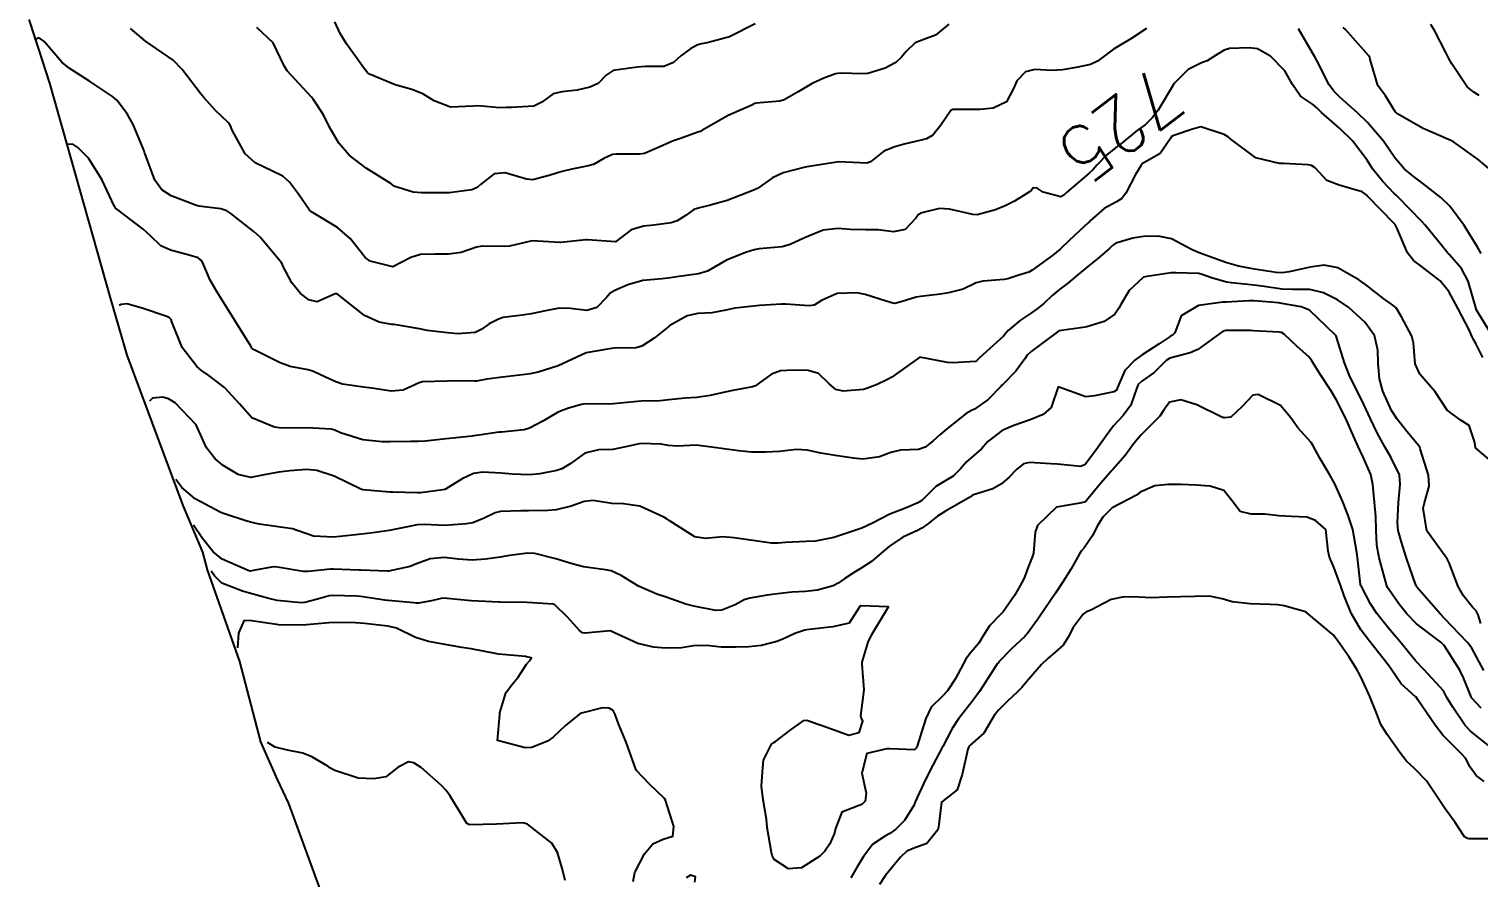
# Model space of a CAD drawing. Header units: metres. Extents: x 318500 to 325275, y 7408834 to 7428799.
# Drawn here: x 320000.6 to 320105, y 7412488.9 to 7412549.9 of the extents above; entities that cross this region are included whole.
import ezdxf
from ezdxf.enums import TextEntityAlignment as Align

# ---------------------------------------------------------------- set-up
doc = ezdxf.new("R2010")
doc.units = ezdxf.units.M
doc.header["$MEASUREMENT"] = 0
for name, color, linetype in [('Area', 45, 'Continuous'), ('Cotas', 45, 'Continuous'), ('Curvas de Nivel 1m', 11, 'Continuous'), ('Curvas de Nivel 5m', 15, 'Continuous')]:
    doc.layers.add(name, color=color, linetype=linetype)
doc.styles.add('Style-STANDARD', font='STANDARD.shx')

msp = doc.modelspace()

# ---------------------------------------------------------------- linework, layer by layer
at = {"layer": 'Area'}
msp.add_lwpolyline([(320024.82, 7412479.14), (320019.33, 7412494.16), (320018.53, 7412495.89), (320017.31, 7412498.61), (320015.82, 7412504.39), (320013.49, 7412510.98), (320013.15, 7412512.27), (320011.73, 7412515.61), (320007.71, 7412526.45), (320006.5, 7412530.57), (320002.13, 7412546.02), (320001.07, 7412549.3), (320000.64, 7412550.6)], dxfattribs=at)
at = {"layer": 'Curvas de Nivel 1m', "flags": 128}
for points, elevation in [([(320066.84, 7412550.27), (320065.86, 7412549.47), (320065.04, 7412549.16), (320064.4, 7412548.94), (320063.77, 7412548.31), (320063.43, 7412547.9), (320063.02, 7412547.52), (320062.24, 7412547.1), (320061.01, 7412546.72), (320060.67, 7412546.69), (320059.01, 7412546.75), (320058.68, 7412546.7), (320057.84, 7412546.39), (320056.99, 7412545.99), (320056, 7412545.4), (320054.98, 7412544.82), (320054.68, 7412544.73), (320052.97, 7412544.58), (320052.88, 7412544.55), (320052.66, 7412544.45), (320050.96, 7412543.69), (320049.06, 7412542.62), (320048.95, 7412542.55), (320048.92, 7412542.54), (320048.85, 7412542.51), (320047.46, 7412542.01), (320046.94, 7412541.84), (320046.04, 7412541.44), (320044.93, 7412540.96), (320044.58, 7412540.91), (320042.92, 7412540.92), (320042.63, 7412540.89), (320042, 7412540.6), (320041.32, 7412540.2), (320040.91, 7412540.07), (320039.71, 7412539.83), (320038.91, 7412539.64), (320038.14, 7412539.41), (320036.9, 7412539.07), (320036.45, 7412539.12), (320034.9, 7412539.57), (320034.12, 7412539.49), (320033.14, 7412538.72), (320032.89, 7412538.52), (320032.51, 7412538.35), (320030.88, 7412538.13), (320029.53, 7412538.12), (320028.88, 7412538.13), (320028.28, 7412538.17), (320026.89, 7412538.61), (320026.79, 7412538.7), (320026.68, 7412538.8), (320024.91, 7412539.91), (320023.68, 7412540.84), (320022.93, 7412541.7), (320022.27, 7412542.86), (320021.83, 7412543.74), (320021.09, 7412544.88), (320020.97, 7412545.01), (320019.22, 7412546.91), (320019.01, 7412547.27), (320018.22, 7412548.92), (320017.04, 7412550.04)], 727), ([(320052.89, 7412550.29), (320051.04, 7412549.35), (320049.45, 7412548.92), (320049.03, 7412548.85), (320048.77, 7412548.78), (320048.26, 7412548.52), (320047.55, 7412548), (320047.01, 7412547.51), (320046.33, 7412547.22), (320045.01, 7412547.22), (320044.4, 7412547.18), (320043.01, 7412546.99), (320042.67, 7412546.93), (320042.17, 7412546.6), (320041.59, 7412546.01), (320040.99, 7412545.74), (320040.08, 7412545.53), (320038.98, 7412545.39), (320038.37, 7412545.25), (320037.54, 7412544.66), (320036.97, 7412544.37), (320035.37, 7412544.28), (320034.97, 7412544.27), (320034.51, 7412544.24), (320032.97, 7412544.39), (320032.6, 7412544.36), (320030.97, 7412544.29), (320029.8, 7412544.76), (320028.98, 7412545.25), (320028.19, 7412545.58), (320026.99, 7412545.91), (320025.15, 7412546.68), (320025, 7412546.77), (320024.95, 7412546.83), (320024.76, 7412547.08), (320023.49, 7412548.85), (320023.04, 7412549.59), (320022.64, 7412550.45)], 728), ([(320104.99, 7412545.14), (320104.6, 7412545.37), (320104.13, 7412545.77), (320103.02, 7412547.41), (320102.81, 7412547.79), (320102.57, 7412548.27), (320101.79, 7412549.81), (320101.51, 7412550.26)], 728), ([(320081.06, 7412549.95), (320079.92, 7412549.22), (320079.04, 7412548.7), (320078.67, 7412548.48), (320078.19, 7412548.12), (320077.54, 7412547.61), (320077.02, 7412547.37), (320076, 7412547.16), (320075.01, 7412546.99), (320074.24, 7412546.94), (320073.01, 7412547), (320072.36, 7412546.85), (320071.73, 7412546.2), (320071.51, 7412545.69), (320070.98, 7412544.67), (320070.02, 7412544.22), (320069.09, 7412544.13), (320068.98, 7412544.12), (320067.13, 7412544.12), (320066.98, 7412544.05), (320066.25, 7412542.99), (320065.67, 7412542.28), (320065.22, 7412542.01), (320064.94, 7412541.94), (320063.62, 7412541.63), (320062.94, 7412541.43), (320062.15, 7412541.12), (320061.2, 7412540.35), (320060.92, 7412540.26), (320058.92, 7412540.37), (320056.92, 7412540.06), (320056.49, 7412539.98), (320054.91, 7412539.58), (320054.13, 7412539.2), (320053.07, 7412538.45), (320052.95, 7412538.39), (320052.89, 7412538.36), (320052.73, 7412538.3), (320050.88, 7412537.58), (320049.59, 7412537.21), (320048.88, 7412537.06), (320048.47, 7412536.92), (320047.94, 7412536.52), (320047.28, 7412536.11), (320046.86, 7412535.96), (320045.61, 7412535.8), (320044.86, 7412535.74), (320043.96, 7412535.47), (320042.84, 7412534.59), (320040.84, 7412534.75), (320040.7, 7412534.75), (320039.59, 7412534.63), (320038.92, 7412534.56), (320038.84, 7412534.56), (320036.84, 7412534.67), (320035.22, 7412534.3), (320034.83, 7412534.26), (320033.26, 7412534.29), (320032.83, 7412534.21), (320031.73, 7412533.83), (320030.82, 7412533.71), (320029.86, 7412533.72), (320028.82, 7412533.7), (320028.12, 7412533.48), (320026.81, 7412532.8), (320025.19, 7412533.2), (320024.82, 7412533.47), (320023.74, 7412534.84), (320022.85, 7412535.64), (320020.97, 7412536.77), (320020.87, 7412536.83), (320020.83, 7412536.88), (320020.02, 7412538.03), (320019.38, 7412538.9), (320018.9, 7412539.33), (320018.11, 7412539.71), (320016.91, 7412540.28), (320016.2, 7412540.94), (320015.27, 7412542.63), (320015.14, 7412542.96), (320015.07, 7412543.08), (320014.95, 7412543.22), (320014.05, 7412544.06), (320013.21, 7412544.99), (320012.97, 7412545.28), (320011.65, 7412547), (320011.01, 7412547.67), (320009.03, 7412549.04), (320007.95, 7412549.97)], 726), ([(320105.15, 7412533.76), (320104.85, 7412534.26), (320103.92, 7412535.77), (320102.89, 7412537.16), (320102.23, 7412537.8), (320100.91, 7412538.82), (320100.34, 7412539.25), (320099.63, 7412539.83), (320098.93, 7412540.65), (320098.12, 7412541.85), (320096.97, 7412543.19), (320096.23, 7412543.88), (320094.99, 7412544.99), (320094.54, 7412545.45), (320094.21, 7412545.9), (320093.34, 7412547.6), (320093.17, 7412547.92), (320093.03, 7412548.15), (320091.99, 7412549.94)], 726), ([(320105.83, 7412539.75), (320104.93, 7412540.53), (320103.15, 7412541.79), (320102.95, 7412541.89), (320102.79, 7412541.96), (320100.96, 7412542.76), (320099.07, 7412543.84), (320099.02, 7412543.88), (320098.98, 7412543.94), (320098.26, 7412545.12), (320097.7, 7412545.86), (320097.16, 7412547.74), (320097.12, 7412547.87), (320097.03, 7412548.02), (320095.38, 7412549.9), (320095.2, 7412550.04)], 727), ([(320105.26, 7412526.27), (320104.76, 7412527.29), (320104.58, 7412527.58), (320104.49, 7412527.76), (320104.27, 7412528.26), (320103.49, 7412529.78), (320102.81, 7412531.02), (320102.18, 7412531.8), (320100.83, 7412532.84), (320100.26, 7412533.25), (320099.85, 7412533.82), (320099.08, 7412535.62), (320098.94, 7412535.84), (320098.87, 7412535.92), (320096.98, 7412537.87), (320096.94, 7412537.91), (320096.9, 7412537.95), (320096.58, 7412538.2), (320094.91, 7412538.69), (320094.03, 7412539.02), (320093.19, 7412539.92), (320092.92, 7412540.09), (320092.7, 7412540.15), (320090.92, 7412540.24), (320090.63, 7412540.25), (320088.93, 7412540.65), (320087.12, 7412542), (320086.95, 7412542.13), (320086.64, 7412542.32), (320084.96, 7412542.88), (320084.3, 7412542.7), (320082.95, 7412542.23), (320082.84, 7412542.16), (320082.78, 7412542.05), (320082.03, 7412540.97), (320080.92, 7412540.32), (320080.77, 7412540.23), (320080.65, 7412540.08), (320080.26, 7412539.44), (320079.56, 7412538.1), (320079.29, 7412537.71), (320078.89, 7412537.49), (320078, 7412537), (320077.03, 7412536.13), (320076.95, 7412536.05), (320076.87, 7412535.97), (320075.91, 7412535.08), (320074.93, 7412534.16), (320074.84, 7412534.08), (320074.32, 7412533.65), (320072.82, 7412532.55), (320072.59, 7412532.42), (320071.87, 7412532.2), (320071.07, 7412531.95), (320070.82, 7412531.88), (320069.27, 7412531.78), (320068.81, 7412531.65), (320067.86, 7412531.2), (320066.8, 7412530.92), (320066.24, 7412530.84), (320064.8, 7412530.67), (320064.48, 7412530.61), (320063.48, 7412530.31), (320062.94, 7412530.17), (320062.79, 7412530.19), (320062.33, 7412530.33), (320060.8, 7412530.82), (320060.21, 7412530.94), (320058.8, 7412530.88), (320057.66, 7412530.39), (320057.13, 7412530.05), (320056.78, 7412529.99), (320055.11, 7412530.11), (320054.79, 7412530.11), (320053.21, 7412530.02), (320052.78, 7412529.98), (320051.43, 7412529.82), (320050.78, 7412529.68), (320049.78, 7412529.49), (320048.77, 7412529.45), (320048.01, 7412529.28), (320046.76, 7412528.57), (320046.73, 7412528.56), (320046.7, 7412528.53), (320045.63, 7412527.67), (320044.74, 7412527.09), (320044.32, 7412526.98), (320042.74, 7412526.95), (320042.41, 7412526.91), (320040.73, 7412526.61), (320038.72, 7412525.67), (320037.28, 7412525.23), (320036.71, 7412525.1), (320036.35, 7412525.04), (320034.71, 7412524.87), (320033.59, 7412524.71), (320032.85, 7412524.57), (320032.71, 7412524.57), (320030.87, 7412524.59), (320030.71, 7412524.58), (320028.95, 7412524.52), (320028.71, 7412524.45), (320027.56, 7412523.93), (320026.7, 7412523.84), (320025.47, 7412524.05), (320024.7, 7412524.15), (320023.19, 7412524.36), (320022.71, 7412524.53), (320021.98, 7412524.86), (320021.11, 7412525.27), (320020.72, 7412525.39), (320019.44, 7412525.62), (320018.72, 7412525.88), (320016.84, 7412526.82), (320016.73, 7412526.88), (320016.7, 7412526.9), (320016.69, 7412526.93), (320016.59, 7412527.08), (320015.45, 7412528.95), (320014.78, 7412530.03), (320014.17, 7412530.97), (320013.68, 7412531.85), (320013.2, 7412532.98), (320013.07, 7412533.24), (320012.82, 7412533.46), (320012.17, 7412533.65), (320010.82, 7412533.99), (320010.13, 7412534.32), (320009.37, 7412535.03), (320008.85, 7412535.51), (320007.04, 7412536.9), (320006.87, 7412537.03), (320006.84, 7412537.07), (320006.8, 7412537.14), (320005.88, 7412539.08), (320004.91, 7412540.63), (320004.16, 7412541.39), (320003.79, 7412541.64), (320003.43, 7412541.61)], 724), ([(320106.64, 7412518.13), (320104.74, 7412519.76), (320104.72, 7412519.82), (320104.66, 7412520.23), (320104.28, 7412521.37), (320103.64, 7412521.78), (320102.69, 7412522.49), (320101.83, 7412523.8), (320100.73, 7412525.07), (320100.39, 7412525.82), (320100.26, 7412527.33), (320100.14, 7412527.82), (320099.41, 7412529.2), (320099.02, 7412529.84), (320098.79, 7412530.05), (320098.14, 7412530.51), (320096.81, 7412531.53), (320096.33, 7412531.87), (320094.83, 7412532.73), (320093.85, 7412532.93), (320092.83, 7412532.78), (320091.33, 7412532.45), (320090.82, 7412532.38), (320090.38, 7412532.4), (320088.83, 7412532.63), (320087.68, 7412532.84), (320086.83, 7412533.09), (320086.16, 7412533.34), (320084.84, 7412533.82), (320084.68, 7412533.87), (320084.35, 7412534.03), (320082.85, 7412534.81), (320081.9, 7412535.02), (320080.85, 7412534.98), (320080.07, 7412534.87), (320078.85, 7412534.5), (320078.62, 7412534.33), (320078.39, 7412534.11), (320077.56, 7412533.4), (320076.83, 7412532.83), (320075.99, 7412532.14), (320075.36, 7412531.61), (320074.81, 7412531.19), (320074.25, 7412530.72), (320073.68, 7412530.18), (320073.2, 7412529.77), (320072.78, 7412529.48), (320072, 7412528.97), (320071.11, 7412528.21), (320070.94, 7412528.02), (320070.76, 7412527.81), (320069.03, 7412526.24), (320068.88, 7412526.09), (320068.74, 7412525.99), (320067.11, 7412525.89), (320066.73, 7412525.92), (320064.74, 7412526.29), (320063.58, 7412525.46), (320062.72, 7412524.87), (320062.38, 7412524.66), (320061.68, 7412524.34), (320060.99, 7412524.06), (320060.7, 7412523.97), (320059.23, 7412523.84), (320058.7, 7412523.98), (320058.23, 7412524.38), (320057.45, 7412525.12), (320056.72, 7412525.34), (320055.66, 7412525.36), (320054.72, 7412525.31), (320054.08, 7412525.07), (320053.21, 7412524.44), (320052.91, 7412524.24), (320052.71, 7412524.17), (320051.28, 7412523.89), (320050.7, 7412523.79), (320049.66, 7412523.53), (320048.69, 7412523.39), (320047.86, 7412523.35), (320046.69, 7412523.23), (320046.07, 7412523.16), (320044.69, 7412523.12), (320044.16, 7412523.09), (320042.69, 7412522.93), (320042.36, 7412522.92), (320040.68, 7412522.93), (320040.4, 7412522.89), (320039.47, 7412522.63), (320038.89, 7412522.42), (320038.68, 7412522.32), (320037.62, 7412521.7), (320036.66, 7412521.19), (320036.27, 7412521.06), (320034.65, 7412520.91), (320034.45, 7412520.9), (320033.17, 7412520.71), (320032.65, 7412520.63), (320032.54, 7412520.62), (320030.65, 7412520.41), (320029.15, 7412520.26), (320028.64, 7412520.23), (320028.09, 7412520.22), (320026.64, 7412520.21), (320026.05, 7412520.21), (320024.65, 7412520.35), (320023.05, 7412520.85), (320022.65, 7412521.04), (320022.39, 7412521.12), (320020.65, 7412521.2), (320020.35, 7412521.19), (320018.65, 7412521.22), (320018.3, 7412521.26), (320016.67, 7412521.93), (320015.78, 7412522.94), (320014.7, 7412524.12), (320013.58, 7412524.98), (320013.06, 7412525.33), (320012.72, 7412525.63), (320011.66, 7412527), (320010.92, 7412528.84), (320010.86, 7412529.01), (320010.76, 7412529.14), (320010.56, 7412529.22), (320008.77, 7412529.83), (320007.68, 7412530.15), (320007.26, 7412530.1), (320007.13, 7412530.01)], 723), ([(320105.12, 7412507.12), (320104.92, 7412507.75), (320104.78, 7412508.03), (320104.51, 7412508.29), (320103.87, 7412509.12), (320103.49, 7412509.78), (320102.83, 7412511.5), (320102.7, 7412511.79), (320102.55, 7412511.98), (320101.24, 7412513.8), (320100.97, 7412515.43), (320101.05, 7412515.81), (320101.4, 7412517.02), (320101.36, 7412517.8), (320100.76, 7412519.7), (320100.72, 7412519.81), (320100.66, 7412519.91), (320099.8, 7412520.95), (320099.09, 7412521.83), (320098.69, 7412522.47), (320098.07, 7412523.85), (320097.82, 7412524.75), (320097.72, 7412525.86), (320097.7, 7412526.81), (320097.46, 7412527.86), (320096.77, 7412528.83), (320095.61, 7412529.88), (320094.8, 7412530.43), (320093.79, 7412530.92), (320092.81, 7412531.18), (320091.57, 7412531.17), (320090.81, 7412531.2), (320089.36, 7412531.42), (320088.81, 7412531.49), (320087.17, 7412531.64), (320086.82, 7412531.7), (320085.74, 7412532.02), (320085.06, 7412532.26), (320084.82, 7412532.31), (320083.16, 7412532.38), (320082.82, 7412532.38), (320080.93, 7412532.08), (320080.85, 7412532.05), (320080.82, 7412532.04), (320079.81, 7412531.09), (320079.2, 7412530.1), (320079.07, 7412529.82), (320078.78, 7412529.39), (320078.01, 7412528.87), (320076.77, 7412528.49), (320076.47, 7412528.43), (320074.76, 7412528.19), (320074.74, 7412528.18), (320074.72, 7412528.16), (320072.75, 7412526.7), (320072.48, 7412526.45), (320072.3, 7412526.19), (320071.65, 7412525.28), (320070.71, 7412524.34), (320070.65, 7412524.28), (320070.59, 7412524.21), (320069.67, 7412523.25), (320068.68, 7412522.55), (320068.47, 7412522.45), (320068.09, 7412522.25), (320066.67, 7412521.12), (320066.2, 7412520.74), (320065.71, 7412520.28), (320065.12, 7412519.82), (320064.65, 7412519.65), (320063.36, 7412519.6), (320062.65, 7412519.44), (320061.85, 7412519.13), (320060.64, 7412518.96), (320059.98, 7412519.02), (320058.64, 7412519.22), (320057.63, 7412519.38), (320056.64, 7412519.6), (320055.88, 7412519.65), (320054.64, 7412519.5), (320053.64, 7412519.45), (320052.64, 7412519.47), (320051.73, 7412519.55), (320050.64, 7412519.69), (320049.95, 7412519.8), (320048.64, 7412519.96), (320047.29, 7412519.88), (320046.64, 7412519.94), (320046.14, 7412520.03), (320044.65, 7412520.08), (320044.02, 7412519.94), (320042.64, 7412519.64), (320041.62, 7412519.62), (320040.64, 7412519.39), (320039.57, 7412518.63), (320038.99, 7412518.27), (320038.62, 7412518.14), (320037.39, 7412517.89), (320036.62, 7412517.83), (320035.42, 7412517.88), (320034.62, 7412517.94), (320033.3, 7412518.03), (320032.62, 7412517.92), (320031.81, 7412517.53), (320030.6, 7412516.79), (320030.57, 7412516.78), (320030.41, 7412516.75), (320028.83, 7412516.54), (320028.6, 7412516.53), (320026.82, 7412516.57), (320026.6, 7412516.58), (320024.68, 7412516.75), (320024.6, 7412516.76), (320024.46, 7412516.83), (320022.61, 7412517.73), (320021.36, 7412518.13), (320020.62, 7412518.21), (320019.4, 7412518.11), (320018.62, 7412518.02), (320017.68, 7412517.86), (320016.61, 7412517.64), (320015.7, 7412517.86), (320014.62, 7412518.5), (320014.03, 7412518.97), (320013.42, 7412519.76), (320012.87, 7412520.99), (320012.66, 7412521.42), (320011.15, 7412523.01), (320010.68, 7412523.29), (320010.27, 7412523.43), (320009.52, 7412523.35), (320009.32, 7412523.13)], 722), ([(320105.34, 7412503.75), (320104.46, 7412505.35), (320104.16, 7412505.76), (320102.5, 7412507.49), (320102.21, 7412507.79), (320100.52, 7412509.75), (320100.5, 7412509.79), (320100.48, 7412509.81), (320100.44, 7412509.89), (320099.76, 7412511.82), (320099.41, 7412512.99), (320099.17, 7412513.83), (320099.12, 7412514.37), (320099.2, 7412515.83), (320099.32, 7412517.13), (320099.27, 7412517.83), (320098.65, 7412519.11), (320098.2, 7412519.85), (320097.66, 7412520.84), (320097.17, 7412521.86), (320096.7, 7412522.88), (320096.21, 7412523.87), (320095.7, 7412524.91), (320095.3, 7412525.88), (320094.76, 7412527.66), (320094.7, 7412527.83), (320094.66, 7412527.89), (320092.79, 7412529.68), (320092.19, 7412529.93), (320090.79, 7412530.17), (320090.55, 7412530.2), (320088.8, 7412530.35), (320088.41, 7412530.36), (320086.79, 7412530.26), (320086.55, 7412530.25), (320084.79, 7412530.03), (320083.55, 7412529.27), (320083.1, 7412528.05), (320082.92, 7412527.88), (320082.76, 7412527.79), (320081.96, 7412527.27), (320080.74, 7412526.47), (320080.21, 7412526.09), (320079.5, 7412525.33), (320078.97, 7412524.11), (320078.89, 7412523.93), (320078.71, 7412523.8), (320077.31, 7412523.51), (320076.7, 7412523.45), (320074.71, 7412524.16), (320074.19, 7412522.67), (320073.61, 7412522.18), (320072.68, 7412521.78), (320071.5, 7412521.37), (320070.67, 7412521.03), (320069.64, 7412520.23), (320069.18, 7412519.71), (320068.65, 7412519.25), (320068.11, 7412518.77), (320067.67, 7412518.25), (320067.14, 7412517.74), (320066.62, 7412517.43), (320065.89, 7412516.99), (320065.21, 7412516.28), (320064.9, 7412515.99), (320064.6, 7412515.81), (320063.71, 7412515.43), (320062.59, 7412514.99), (320061.35, 7412514.34), (320060.57, 7412513.98), (320059.34, 7412513.58), (320058.56, 7412513.32), (320057.23, 7412513.06), (320056.56, 7412513.03), (320055.08, 7412512.95), (320054.55, 7412512.9), (320054.08, 7412512.91), (320052.56, 7412513.12), (320051.39, 7412513.29), (320050.56, 7412513.36), (320049.31, 7412513.25), (320048.56, 7412513.37), (320046.71, 7412514.53), (320046.57, 7412514.63), (320046.33, 7412514.78), (320044.59, 7412515.57), (320043.42, 7412515.74), (320042.59, 7412515.77), (320041.23, 7412515.97), (320040.59, 7412515.91), (320039.65, 7412515.56), (320038.58, 7412515.3), (320037.98, 7412515.25), (320036.58, 7412515.24), (320036.02, 7412515.23), (320034.58, 7412515.18), (320034.18, 7412515.09), (320033.39, 7412514.71), (320032.57, 7412514.38), (320032.13, 7412514.29), (320030.56, 7412514.18), (320029.09, 7412514.24), (320028.56, 7412514.23), (320027.87, 7412514.09), (320026.56, 7412513.83), (320025.38, 7412513.64), (320024.56, 7412513.55), (320023.91, 7412513.49), (320022.56, 7412513.35), (320021.11, 7412513.42), (320020.56, 7412513.61), (320019.61, 7412513.94), (320018.56, 7412514.09), (320017.21, 7412514.27), (320016.57, 7412514.43), (320016.18, 7412514.55), (320014.86, 7412514.96), (320014.57, 7412515.06), (320014.4, 7412515.13), (320012.59, 7412516.1), (320011.64, 7412516.91), (320011.21, 7412517.49)], 721), ([(320106.13, 7412497.97), (320104.38, 7412499.37), (320104, 7412499.77), (320103.1, 7412501.09), (320102.67, 7412501.79), (320102.59, 7412501.95), (320102.42, 7412502.27), (320101.03, 7412503.8), (320100.45, 7412504.42), (320099.28, 7412505.83), (320098.48, 7412506.79), (320097.62, 7412507.85), (320097.18, 7412508.53), (320096.52, 7412509.78), (320096.48, 7412509.87), (320096.46, 7412509.93), (320096.23, 7412511.87), (320096.2, 7412512.23), (320095.91, 7412513.88), (320095.57, 7412514.9), (320095.18, 7412515.88), (320094.62, 7412517.17), (320094.21, 7412517.9), (320093.52, 7412519.03), (320093.05, 7412519.91), (320092.9, 7412520.15), (320092.66, 7412520.42), (320091.95, 7412521.21), (320091.45, 7412521.94), (320090.69, 7412522.83), (320089.08, 7412523.6), (320088.7, 7412523.57), (320087.93, 7412522.74), (320087.13, 7412521.99), (320086.68, 7412521.93), (320086.61, 7412521.93), (320086.44, 7412522), (320084.69, 7412522.87), (320083.52, 7412523.22), (320082.7, 7412523.05), (320082.29, 7412522.45), (320082.02, 7412522.06), (320080.67, 7412520.71), (320080.14, 7412520.09), (320079.52, 7412519.23), (320078.63, 7412518.21), (320078.58, 7412518.16), (320078.54, 7412518.11), (320077.65, 7412517.09), (320076.85, 7412516.13), (320076.74, 7412515.99), (320076.6, 7412515.87), (320076.25, 7412515.79), (320074.59, 7412515.49), (320073.21, 7412514.18), (320073.05, 7412513.71), (320072.93, 7412512.18), (320072.84, 7412511.89), (320072.53, 7412511.18), (320072.27, 7412510.45), (320072.16, 7412510.19), (320071.56, 7412509.15), (320070.92, 7412508.21), (320070.73, 7412507.97), (320070.49, 7412507.73), (320069.75, 7412506.96), (320069.3, 7412506.23), (320068.99, 7412505.7), (320068.45, 7412505.05), (320068.08, 7412504.61), (320067.89, 7412504.25), (320067.29, 7412503.12), (320066.74, 7412502.27), (320066.41, 7412501.91), (320065.56, 7412501.11), (320065.17, 7412500.28), (320064.98, 7412499.69), (320064.55, 7412498.29), (320064.49, 7412498.16), (320064.36, 7412498.03), (320062.58, 7412498.1), (320062.36, 7412498.11), (320060.93, 7412497.76), (320060.57, 7412496.35), (320060.88, 7412494.9), (320060.81, 7412494.34), (320060.56, 7412494.09), (320060.3, 7412494), (320059.12, 7412493.54), (320058.68, 7412492.37), (320058.6, 7412492.04), (320058.26, 7412491.27), (320057.9, 7412490.73), (320057.56, 7412490.38), (320056.24, 7412489.53), (320055.3, 7412489.47), (320054.25, 7412490.13), (320054.11, 7412490.43), (320054.06, 7412490.63), (320053.77, 7412492.44), (320053.7, 7412493.03), (320053.46, 7412494.44), (320053.35, 7412495.41), (320053.42, 7412496.44), (320053.49, 7412497.29), (320054.08, 7412498.43), (320054.24, 7412498.55), (320054.36, 7412498.64), (320055.38, 7412499.42), (320056.39, 7412500.15), (320056.62, 7412500.17), (320058.38, 7412499.54), (320059.64, 7412499.09), (320060.37, 7412499.27), (320060.64, 7412500.09), (320060.52, 7412500.35), (320060.51, 7412500.47), (320060.74, 7412502.35), (320060.6, 7412504.19), (320060.6, 7412504.35), (320061.02, 7412505.78), (320061.28, 7412506.34), (320062.49, 7412508.32), (320060.49, 7412508.39), (320060.46, 7412508.38), (320060.43, 7412508.35), (320059.67, 7412507.16), (320058.48, 7412506.88), (320056.77, 7412506.7), (320056.47, 7412506.64), (320055.74, 7412506.41), (320054.89, 7412506), (320054.46, 7412505.83), (320053.36, 7412505.53), (320052.45, 7412505.45), (320051.5, 7412505.42), (320050.45, 7412505.42), (320049.42, 7412505.53), (320048.46, 7412505.51), (320047.59, 7412505.38), (320046.45, 7412505.34), (320045.59, 7412505.41), (320044.46, 7412505.68), (320042.47, 7412506.59), (320040.65, 7412506.42), (320040.47, 7412506.46), (320040.25, 7412506.61), (320039.41, 7412507.56), (320038.49, 7412508.47), (320038.37, 7412508.52), (320036.49, 7412508.63), (320034.52, 7412508.66), (320034.49, 7412508.66), (320034.46, 7412508.66), (320033.48, 7412508.71), (320032.49, 7412508.75), (320032.45, 7412508.76), (320030.49, 7412508.96), (320030.31, 7412508.93), (320029.61, 7412508.76), (320028.66, 7412508.59), (320028.49, 7412508.59), (320028.33, 7412508.61), (320026.49, 7412508.77), (320026.46, 7412508.77), (320026.25, 7412508.8), (320024.49, 7412509.07), (320024.23, 7412509.1), (320022.49, 7412509.15), (320022.23, 7412509.12), (320021.41, 7412508.87), (320020.49, 7412508.64), (320020.22, 7412508.62), (320018.49, 7412508.78), (320017.89, 7412508.92), (320016.5, 7412509.32), (320015.99, 7412509.45), (320014.51, 7412510.03), (320013.99, 7412510.55), (320013.74, 7412510.9)], 719), ([(320105.35, 7412495.74), (320104.77, 7412496.17), (320104.35, 7412496.79), (320104.02, 7412497.43), (320103.71, 7412497.77), (320102.38, 7412499.09), (320101.82, 7412499.8), (320100.58, 7412501.64), (320100.46, 7412501.81), (320100.42, 7412501.85), (320099.38, 7412502.77), (320098.66, 7412503.84), (320098.44, 7412504.16), (320097.1, 7412505.86), (320096.48, 7412506.68), (320095.79, 7412507.88), (320095.27, 7412509.12), (320095.01, 7412509.89), (320094.54, 7412511.18), (320094.23, 7412511.89), (320094.12, 7412512.34), (320093.96, 7412513.9), (320093.22, 7412514.54), (320092.59, 7412514.77), (320091.48, 7412514.83), (320090.59, 7412514.88), (320089.56, 7412514.99), (320088.59, 7412514.99), (320087.8, 7412515.19), (320087.19, 7412515.99), (320086.61, 7412516.69), (320085.63, 7412517), (320084.62, 7412517.09), (320083.54, 7412517.12), (320082.62, 7412517.12), (320081.65, 7412517.03), (320080.61, 7412516.57), (320080.33, 7412516.36), (320079.84, 7412516.09), (320078.59, 7412515.46), (320077.92, 7412514.78), (320077.51, 7412514.12), (320077.2, 7412513.49), (320076.56, 7412512.58), (320076.35, 7412512.34), (320076.23, 7412512.13), (320075.63, 7412511.05), (320075.07, 7412510.15), (320074.51, 7412509.32), (320073.73, 7412508.17), (320073.23, 7412507.43), (320072.47, 7412506.39), (320072.38, 7412506.28), (320072.3, 7412506.19), (320071.35, 7412505.3), (320070.44, 7412504.37), (320070.37, 7412504.28), (320070.32, 7412504.21), (320070.12, 7412503.9), (320069.03, 7412502.23), (320068.77, 7412501.88), (320068.41, 7412501.4), (320067.52, 7412500.25), (320067.07, 7412499.57), (320066.4, 7412498.27), (320066.36, 7412498.19), (320065.69, 7412496.93), (320065.35, 7412496.28), (320065.02, 7412495.59), (320064.42, 7412494.29), (320064.39, 7412494.21), (320064.31, 7412494.02), (320063.65, 7412492.94), (320063.01, 7412492.31), (320062.58, 7412492.01), (320062.27, 7412491.83), (320061.37, 7412491.23), (320060.68, 7412490.34), (320060.24, 7412489.6), (320059.78, 7412488.81)], 718), ([(320106.17, 7412491.62), (320104.28, 7412491.62), (320104.16, 7412491.65), (320103.93, 7412491.77), (320103.27, 7412492.81), (320102.56, 7412493.79), (320102.32, 7412494.15), (320101.2, 7412495.8), (320100.35, 7412496.69), (320099.76, 7412497.22), (320099.29, 7412497.83), (320098.38, 7412499.14), (320097.92, 7412499.85), (320097.62, 7412500.63), (320097.13, 7412501.86), (320096.9, 7412502.34), (320096.44, 7412503.38), (320096.18, 7412503.87), (320095.63, 7412504.7), (320094.81, 7412505.89), (320094.48, 7412506.3), (320092.57, 7412507.92), (320092.53, 7412507.95), (320092.5, 7412507.97), (320090.96, 7412508.4), (320090.51, 7412508.48), (320089.96, 7412508.5), (320088.51, 7412508.53), (320087.21, 7412508.69), (320086.51, 7412508.9), (320085.6, 7412509.1), (320084.51, 7412509.08), (320083.51, 7412509.05), (320082.51, 7412509.02), (320081.41, 7412508.97), (320080.51, 7412509.01), (320079.45, 7412509.04), (320078.51, 7412508.85), (320078.02, 7412508.6), (320077.1, 7412508.12), (320076.68, 7412507.94), (320076.49, 7412507.79), (320075.79, 7412506.83), (320075.42, 7412506.15), (320075.05, 7412505.56), (320074.45, 7412505.03), (320073.97, 7412504.64), (320073.51, 7412504.17), (320072.43, 7412502.92), (320072.09, 7412502.52), (320071.78, 7412502.2), (320071.07, 7412501.55), (320070.4, 7412500.88), (320070.1, 7412500.51), (320069.92, 7412500.22), (320069.36, 7412499.24), (320068.36, 7412498.37), (320068.3, 7412498.3), (320068.27, 7412498.24), (320068.2, 7412498.08), (320067.78, 7412496.25), (320067.42, 7412495.16), (320066.31, 7412494.27), (320066.09, 7412492.47), (320066.03, 7412492.27), (320065.25, 7412491.29), (320064.26, 7412490.92), (320063.82, 7412490.74), (320063.35, 7412490.3), (320062.24, 7412488.95), (320061.85, 7412488.33)], 717), ([(320044.12, 7412488.56), (320044.24, 7412489.19), (320044.94, 7412490.55), (320045.54, 7412491.26), (320046.27, 7412491.61), (320046.98, 7412491.81), (320047.03, 7412492.52), (320046.43, 7412494.41), (320046.36, 7412494.53), (320046.31, 7412494.59), (320045.32, 7412495.54), (320044.33, 7412496.56), (320043.61, 7412498.57), (320043.07, 7412499.89), (320042.81, 7412500.58), (320042.67, 7412500.86), (320042.39, 7412501.04), (320041.92, 7412501.06), (320040.39, 7412500.68), (320040.27, 7412500.61), (320039.24, 7412499.77), (320038.36, 7412498.94), (320037.94, 7412498.65), (320036.82, 7412498.19), (320036.35, 7412498.17), (320034.36, 7412498.69), (320034.51, 7412500.57), (320034.52, 7412500.69), (320034.96, 7412502.13), (320035.35, 7412502.68), (320035.84, 7412503.26), (320036.43, 7412504.19), (320036.66, 7412504.44), (320036.8, 7412504.66), (320036.44, 7412504.73), (320036.37, 7412504.74), (320034.44, 7412504.92), (320034.18, 7412504.96), (320032.45, 7412505.29), (320031.78, 7412505.4), (320030.45, 7412505.63), (320029.38, 7412505.84), (320028.46, 7412506.12), (320027.09, 7412506.79), (320026.59, 7412506.92), (320026.47, 7412506.93), (320024.77, 7412507.12), (320024.47, 7412507.15), (320024.13, 7412507.18), (320022.47, 7412507.19), (320020.61, 7412507.02), (320020.47, 7412507.01), (320018.6, 7412507.04), (320018.47, 7412507.06), (320018.3, 7412507.08), (320016.47, 7412507.35), (320016.1, 7412507.31), (320015.72, 7412506.42), (320015.63, 7412505.38)], 718), ([(320039.23, 7412488.62), (320039.03, 7412489.42), (320038.68, 7412490.63), (320038.26, 7412491.31), (320036.5, 7412492.67), (320036.28, 7412492.76), (320036.18, 7412492.77), (320034.28, 7412492.69), (320032.36, 7412492.64), (320032.28, 7412492.65), (320032.15, 7412492.72), (320031.92, 7412493.09), (320030.91, 7412494.74), (320030.66, 7412495.09), (320030.32, 7412495.47), (320028.86, 7412496.76), (320028.33, 7412497.09), (320027.94, 7412497.17), (320027.21, 7412496.79), (320026.32, 7412496.09), (320025.45, 7412495.94), (320024.32, 7412495.99), (320022.64, 7412496.53), (320022.33, 7412496.71), (320022.25, 7412496.77), (320022.15, 7412496.85), (320020.99, 7412497.52), (320020.34, 7412497.8), (320019.23, 7412498.01), (320018.35, 7412498.21), (320017.81, 7412498.55)], 717), ([(320048.55, 7412488.51), (320048.61, 7412488.88), (320048.24, 7412489.01), (320047.94, 7412488.81)], 718)]:
    msp.add_lwpolyline(points, dxfattribs=dict(at, elevation=elevation))
at = {"layer": 'Curvas de Nivel 5m', "flags": 128}
for points, elevation in [([(320106.01, 7412527.74), (320104.79, 7412529.74), (320104.78, 7412529.76), (320104.77, 7412529.78), (320104.21, 7412531.77), (320103.73, 7412532.68), (320102.84, 7412533.69), (320102.75, 7412533.79), (320102.26, 7412534.38), (320101.1, 7412535.81), (320100.87, 7412536.07), (320099.15, 7412537.84), (320099.02, 7412537.95), (320098.9, 7412538.06), (320098.04, 7412538.98), (320097.33, 7412539.86), (320096.93, 7412540.47), (320095.88, 7412541.88), (320094.96, 7412542.76), (320093.64, 7412543.91), (320093.31, 7412544.24), (320092.99, 7412544.51), (320092.15, 7412545.09), (320091.56, 7412545.94), (320091.01, 7412546.92), (320089.99, 7412547.96), (320089.04, 7412548.5), (320088.45, 7412548.57), (320087.04, 7412548.52), (320086.64, 7412548.4), (320086.02, 7412548.02), (320085.41, 7412547.64), (320085.02, 7412547.48), (320084.05, 7412547.01), (320083.1, 7412546.05), (320083.05, 7412546), (320083, 7412545.93), (320081.89, 7412544.07), (320081.49, 7412543.55), (320080.96, 7412543.03), (320080.42, 7412542.63), (320079.74, 7412542.1), (320079.31, 7412541.74), (320078.94, 7412541.46), (320078.19, 7412540.86), (320077.49, 7412540.12), (320077.22, 7412539.82), (320076.91, 7412539.53), (320075.31, 7412538.15), (320075.1, 7412537.96), (320074.9, 7412537.85), (320073.63, 7412538.18), (320073.18, 7412538.46), (320072.9, 7412538.48), (320072.77, 7412538.33), (320072.63, 7412538.19), (320071.55, 7412537.54), (320070.88, 7412537.19), (320070.2, 7412536.9), (320068.87, 7412536.54), (320068.56, 7412536.56), (320066.88, 7412536.95), (320066.16, 7412537), (320064.88, 7412536.7), (320064.63, 7412536.54), (320064.45, 7412536.3), (320063.68, 7412535.48), (320062.86, 7412535.33), (320061.74, 7412535.46), (320060.86, 7412535.47), (320059.73, 7412535.48), (320058.86, 7412535.57), (320057.8, 7412535.44), (320056.85, 7412535.06), (320056.4, 7412534.86), (320055.42, 7412534.42), (320054.84, 7412534.25), (320053.19, 7412534.09), (320052.83, 7412534.02), (320052.2, 7412533.83), (320050.82, 7412533.29), (320049.47, 7412532.5), (320048.81, 7412532.29), (320047.26, 7412532.07), (320046.8, 7412532), (320046.2, 7412531.93), (320044.8, 7412531.83), (320043.72, 7412531.5), (320042.79, 7412531.09), (320042.47, 7412530.91), (320042.19, 7412530.6), (320041.5, 7412529.88), (320040.78, 7412529.67), (320039.6, 7412529.81), (320038.78, 7412529.82), (320037.8, 7412529.63), (320036.77, 7412529.43), (320036.12, 7412529.32), (320034.77, 7412529.15), (320034.42, 7412529.04), (320033.75, 7412528.71), (320033.17, 7412528.3), (320032.75, 7412528.07), (320031.5, 7412527.99), (320030.75, 7412528.06), (320029.29, 7412528.23), (320028.75, 7412528.34), (320026.91, 7412528.64), (320026.76, 7412528.66), (320025.83, 7412528.81), (320024.77, 7412529.3), (320022.82, 7412530.85), (320022.79, 7412530.86), (320022.67, 7412530.85), (320021.37, 7412530.28), (320020.78, 7412530.43), (320020.17, 7412530.89), (320019.54, 7412531.64), (320018.89, 7412532.91), (320018.87, 7412532.96), (320018.81, 7412533.09), (320017.27, 7412534.93), (320016.85, 7412535.31), (320015.17, 7412536.65), (320014.87, 7412536.84), (320014.44, 7412536.97), (320013.04, 7412537.15), (320012.87, 7412537.17), (320012.63, 7412537.23), (320010.88, 7412537.91), (320010.2, 7412538.34), (320009.7, 7412539.03), (320008.98, 7412540.98), (320008.96, 7412541.04), (320008.92, 7412541.15), (320008.13, 7412543.05), (320007.71, 7412543.81), (320006.97, 7412544.79), (320006.65, 7412545.07), (320004.99, 7412546.16), (320003.52, 7412547.11), (320003.01, 7412547.53), (320002.56, 7412548.03), (320001.72, 7412549.03), (320001.37, 7412549.28), (320001.03, 7412549.14)], 725), ([(320105.14, 7412501.02), (320104.46, 7412501.76), (320104.45, 7412501.79), (320104.42, 7412501.84), (320103.88, 7412503.22), (320103.61, 7412503.77), (320102.47, 7412505.55), (320102.24, 7412505.79), (320100.49, 7412507.11), (320099.78, 7412507.82), (320099.22, 7412508.54), (320098.52, 7412509.54), (320098.4, 7412509.72), (320098.35, 7412509.84), (320098.27, 7412510.09), (320097.8, 7412511.85), (320097.64, 7412512.77), (320097.59, 7412513.85), (320097.56, 7412514.82), (320097.46, 7412515.86), (320097.34, 7412517.14), (320097.2, 7412517.86), (320096.65, 7412519.11), (320096.28, 7412519.87), (320095.97, 7412520.57), (320095.4, 7412521.88), (320094.7, 7412523.26), (320094.32, 7412523.9), (320093.53, 7412525.1), (320093.02, 7412525.92), (320092.92, 7412526.09), (320092.74, 7412526.32), (320091.89, 7412527.07), (320090.97, 7412527.95), (320090.76, 7412528.07), (320090.61, 7412528.11), (320088.76, 7412528.2), (320088.53, 7412528.21), (320086.76, 7412528.23), (320086.58, 7412528.18), (320086.34, 7412528.01), (320084.75, 7412526.84), (320084.19, 7412526.6), (320082.74, 7412526.23), (320082.46, 7412526.05), (320081.61, 7412525.19), (320080.72, 7412524.56), (320080.46, 7412524.34), (320080.35, 7412524.09), (320079.94, 7412522.85), (320079.37, 7412522.1), (320078.67, 7412521.36), (320078.15, 7412520.63), (320077.8, 7412520.12), (320077.31, 7412519.46), (320076.64, 7412518.58), (320076.34, 7412518.43), (320074.64, 7412518.59), (320074.17, 7412518.63), (320072.64, 7412518.71), (320072.2, 7412518.63), (320071.69, 7412518.2), (320071.17, 7412517.66), (320070.61, 7412517.17), (320070, 7412516.83), (320068.6, 7412516.38), (320068.51, 7412516.33), (320068.38, 7412516.24), (320066.59, 7412515.21), (320066.02, 7412514.84), (320065.29, 7412514.28), (320064.89, 7412513.98), (320064.57, 7412513.83), (320063.53, 7412513.34), (320062.56, 7412512.69), (320062.12, 7412512.33), (320061.27, 7412511.6), (320060.53, 7412511.11), (320060.05, 7412510.83), (320059.34, 7412510.36), (320058.86, 7412510.02), (320058.51, 7412509.84), (320057.37, 7412509.52), (320056.51, 7412509.44), (320055.54, 7412509.38), (320054.5, 7412509.27), (320053.77, 7412509.17), (320052.5, 7412508.96), (320052.11, 7412508.84), (320051.46, 7412508.47), (320050.49, 7412508.08), (320050.06, 7412508.06), (320048.49, 7412508.38), (320047.9, 7412508.52), (320046.5, 7412509.02), (320045.81, 7412509.23), (320044.51, 7412509.81), (320043.25, 7412510.58), (320042.52, 7412510.92), (320042.13, 7412510.99), (320040.53, 7412511.2), (320039.73, 7412511.42), (320038.54, 7412511.79), (320037.04, 7412512.17), (320036.54, 7412512.2), (320035.21, 7412512.02), (320034.54, 7412511.91), (320033.49, 7412511.75), (320032.53, 7412511.69), (320031.51, 7412511.76), (320030.54, 7412511.87), (320029.51, 7412511.78), (320028.53, 7412511.41), (320028.07, 7412511.24), (320026.52, 7412510.89), (320026.43, 7412510.89), (320024.52, 7412510.97), (320024.38, 7412510.97), (320022.52, 7412511.03), (320022.34, 7412511.03), (320020.72, 7412510.88), (320020.54, 7412510.86), (320020.52, 7412510.86), (320020.36, 7412510.88), (320018.52, 7412511.19), (320018.23, 7412511.21), (320016.78, 7412510.93), (320016.56, 7412510.89), (320016.52, 7412510.9), (320016.4, 7412510.93), (320014.53, 7412511.76), (320013.88, 7412512.28), (320013.13, 7412513.24), (320012.48, 7412514.2)], 720)]:
    msp.add_lwpolyline(points, dxfattribs=dict(at, elevation=elevation))

# ---------------------------------------------------------------- texts
at = {"layer": 'Cotas', "style": 'Style-STANDARD'}
msp.add_text('725', height=4, rotation=217.5988, dxfattribs=at).set_placement((320079.21, 7412542.96, 725), align=Align.MIDDLE_CENTER)

doc.saveas('drawing.dxf')
